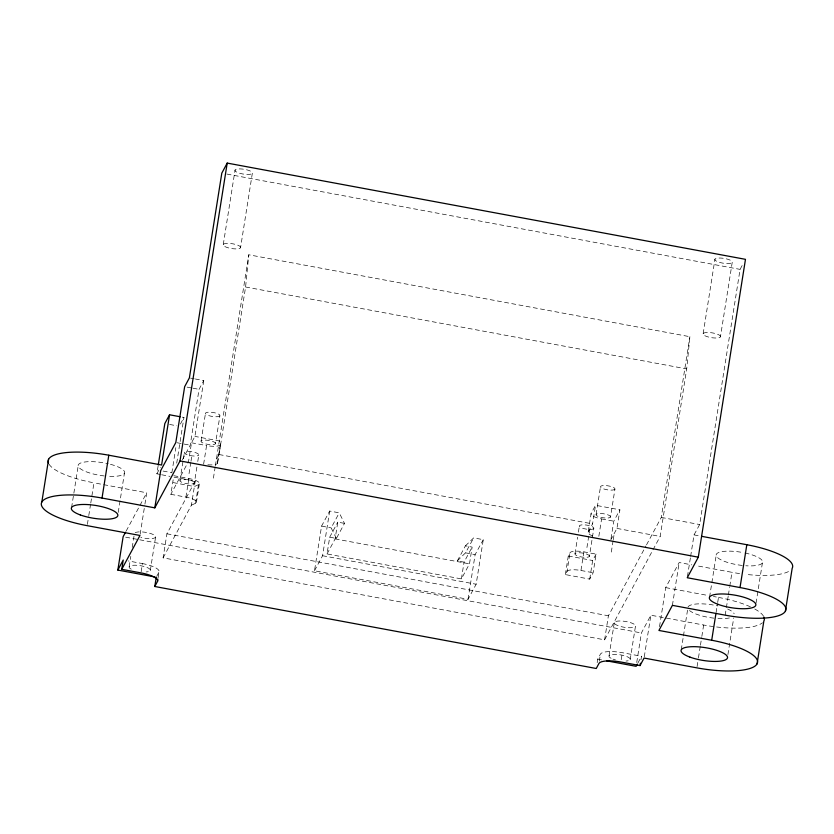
<?xml version="1.0" encoding="UTF-8"?>
<svg xmlns="http://www.w3.org/2000/svg" width="834" height="834" viewBox="0 0 834 834"><rect width="100%" height="100%" fill="white"/><g stroke="black" fill="none" stroke-linecap="round" stroke-linejoin="round"><path stroke-width="0.63" stroke-dasharray="4.17 3.13" d="M207.895 464.778A12.447 3.43 9 0 0 217.549 462.37L216.36 459.544L219.05 454.53L245.592 287L248.793 254.787L689.895 336.707L686.695 368.909L660.163 536.45L604.598 639.834L163.099 557.852L166.915 533.802L195.239 481.093L172.502 476.881M71.578 507.572L78.354 464.747M87.393 524.398L88.581 516.84M88.779 515.579L90.583 504.236M90.781 502.975L93.971 482.823A53.918 14.866 9 0 1 48.893 463.954M118.24 512.347L124.422 473.295M129.176 566.64L130.802 556.382M132.231 547.406L134.055 535.855M140.175 534.198L144.741 505.341M144.939 504.08L146.732 492.79L93.971 482.823M141.155 571.717L142.437 563.576L128.353 560.959M160.462 474.515L156.875 473.806L158.064 466.269M150.297 570.56L155.572 537.211M171.846 472.857L175.828 447.66M173.806 475.703L188.87 478.507A12.447 3.43 9 0 1 198.492 484.7L195.542 503.319A12.447 3.43 9 0 0 185.93 497.116L170.855 494.322L173.608 476.944M158.033 577.983L158.95 572.176A19.62 5.421 9 0 0 142.437 563.576M176.714 463.141L183.949 417.448L181.551 417.01M179.967 480.353L184.387 452.435M182.354 459.805L190.204 445.189L199.055 389.342L203.777 380.565L195.375 379.001M203.777 380.565L194.927 436.401L191.507 442.781L188.557 461.39L170.855 494.322M223.272 244.529L235.063 170.073M189.037 473.639L190.798 462.463M190.996 461.223L191.976 455.02M185.93 497.116L188.87 478.507M194.364 483.032A7.35 2.022 9 0 0 184.439 479.394A7.35 2.022 9 0 0 182.688 482.657A7.35 2.022 9 0 0 194.364 483.032L196.97 466.529M197.773 461.452L198.784 455.103A7.35 2.022 9 0 0 188.859 451.475A7.35 2.022 9 0 0 187.108 454.728A7.35 2.022 9 0 0 198.784 455.103M201.088 441.05L205.508 413.132M163.099 557.852L191.424 505.154L195.239 481.093M196.407 502.568L199.347 483.949M203.621 464.194L206.571 445.575A12.447 3.43 9 0 0 220.499 443.751L219.311 440.936L194.927 436.401M240.546 247.74A8.82 2.429 9 0 0 228.641 243.372A8.82 2.429 9 0 0 226.535 247.291A8.82 2.429 9 0 0 240.546 247.74L252.337 173.274A8.82 2.429 9 0 0 240.432 168.916A8.82 2.429 9 0 0 238.326 172.826A8.82 2.429 9 0 0 252.337 173.274M215.485 443.73A7.35 2.022 9 0 0 205.56 440.091A7.35 2.022 9 0 0 203.809 443.354A7.35 2.022 9 0 0 215.485 443.73L219.905 415.801A7.35 2.022 9 0 0 209.98 412.173A7.35 2.022 9 0 0 208.229 415.436A7.35 2.022 9 0 0 219.905 415.801M213.41 478.163L215.182 466.998M215.37 465.747L248.793 254.787M217.549 462.37L220.499 443.751M217.528 463.266L220.468 444.658M465.424 545.843L473.681 537.888L483.282 539.671L476.141 584.238L468.041 599.302L314.491 570.779L321.57 526.108L329.659 511.054L339.25 512.837L344.494 523.387L336.404 538.441L329.691 537.2L327.032 553.953L461.4 578.9L469.49 563.847L472.138 547.094L465.424 545.843L457.334 560.896L464.048 562.147L472.138 547.094M314.491 570.779L322.581 555.725L329.659 511.054M327.032 553.953L335.122 538.889L337.78 522.136L344.494 523.387M461.4 578.9L464.048 562.147M468.041 599.302L475.119 554.62L483.282 539.671M565.337 574.584L568.288 555.976L569.997 552.786A12.447 3.43 9 0 1 583.894 551.858L596.091 554.13L593.141 572.739L589.711 579.119L565.337 574.584L567.047 571.405L569.997 552.786M574.991 553.713L577.597 537.211M578.4 532.134L579.411 525.795M567.047 571.405A12.447 3.43 9 0 1 580.954 570.477L583.894 551.858M592.776 535.991A12.447 3.43 9 0 1 588.168 532.102L591.118 513.483L595.528 505.279L619.902 509.803L616.962 528.422L610.832 539.817M586.938 547.531L589.878 528.912M588.168 532.102L592.578 523.898L595.528 505.279M589.388 556.382A7.35 2.022 9 0 0 579.463 552.754A7.35 2.022 9 0 0 577.712 556.007A7.35 2.022 9 0 0 589.388 556.382L593.808 528.464A7.35 2.022 9 0 0 583.883 524.826A7.35 2.022 9 0 0 582.132 528.089A7.35 2.022 9 0 0 593.808 528.464M596.112 514.411L600.532 486.493M589.711 579.119L592.661 560.5L596.091 554.13M598.843 536.314L601.595 518.936A12.447 3.43 9 0 1 591.118 513.483M610.509 517.09A7.35 2.022 9 0 0 600.584 513.452A7.35 2.022 9 0 0 598.833 516.715A7.35 2.022 9 0 0 610.509 517.09L614.929 489.162A7.35 2.022 9 0 0 605.004 485.534A7.35 2.022 9 0 0 603.253 488.787A7.35 2.022 9 0 0 614.929 489.162M611.03 538.576L613.782 521.198L619.902 509.803M611.312 552.056L613.084 540.891M613.282 539.65L614.262 533.437M597.165 662.676L597.717 659.183L600.417 654.158A19.62 5.411 9 0 1 622.32 652.699L641.523 656.264L640.971 659.757M599.312 661.143L600.417 654.158M604.598 639.834L608.403 615.784L645.902 546.009M609.06 655.764L614.345 622.404M621.215 659.684L622.32 652.699M630.181 659.684L635.456 626.324A10.779 2.971 9 0 0 620.913 620.996A10.779 2.971 9 0 0 618.338 625.781A10.779 2.971 9 0 0 635.456 626.324M636.728 662.467L641.398 632.954L650.864 615.221L703.646 625.02A53.918 14.866 9 0 0 762.432 622.748M646.517 544.863L661.279 517.414L689.895 336.707M644.286 656.796L650.864 615.221M703.156 333.642L714.946 259.186M659.517 626.668L665.699 587.616L679.189 562.523L691.761 564.858M672.402 605.348L679.189 562.523M720.43 336.853A8.82 2.429 9 0 0 708.525 332.495A8.82 2.429 9 0 0 706.419 336.404A8.82 2.429 9 0 0 720.43 336.853L732.221 262.397A8.82 2.429 9 0 0 720.315 258.029A8.82 2.429 9 0 0 718.21 261.949A8.82 2.429 9 0 0 732.221 262.397M687.445 576.482L690.437 557.592M690.635 556.33L694.024 534.917L699.663 524.544L740.081 269.372L743.073 263.794M681.253 649.78L683.244 637.176M683.442 635.915L687.633 609.466M697.068 666.595L698.266 659.037M698.465 657.776L700.258 646.444M700.456 645.182L701.655 637.624M701.853 636.363L703.646 625.02M709.578 597.071L716.364 554.245M716.093 612.542L717.49 603.722M717.688 602.461L718.491 597.415L713.456 596.487M725.194 615.158L726.185 608.851M726.393 607.6L728.186 596.258M728.384 594.996L729.583 587.438M729.781 586.177L731.971 572.322L696.786 565.786M727.915 654.554L733.701 618.015M756.042 603.107L762.422 562.794M180.405 424.037L183.949 417.448M126.153 531.081L146.732 492.79M156.875 473.806L160.409 467.217M156.792 576.19L158.95 572.176M336.404 538.441L331.161 527.891L339.25 512.837M329.691 537.2L337.78 522.136M637.916 662.967L641.523 656.264M457.334 560.896L465.528 552.838L473.681 537.888M198.492 484.7L194.374 486.535L170.386 482.083M191.424 505.154L195.542 503.319M226.931 174.077L740.081 269.372M245.592 287L686.695 368.909M190.579 378.115L194.176 378.782M187.056 387.122L191.851 388.008M193.05 388.227L199.055 389.342M169.625 424.454L176.829 425.788M661.279 517.414L699.663 524.544M694.024 534.917L699.059 535.845M191.507 442.781L206.571 445.575M601.595 518.936L613.782 521.198M177.017 442.739L190.204 445.189M219.05 454.53L592.578 523.898M616.962 528.422L660.163 536.45M163.11 471.064L171.502 472.628M568.288 555.976L592.661 560.5M580.954 570.477L593.141 572.739M665.699 587.616L708.431 595.549M321.57 526.108L331.161 527.891M465.528 552.838L475.119 554.62M335.122 538.889L469.49 563.847M322.581 555.725L476.141 584.238M166.915 533.802L608.403 615.784M125.684 537.179L138.486 539.556M139.768 539.796L641.398 632.954M597.717 659.183L601.554 659.892M161.66 474.754L170.042 476.402M110.474 464.309A23.529 6.484 9 0 1 124.61 472.815A23.529 6.484 9 0 1 107.805 476.266M104.229 475.943A23.529 6.484 9 0 1 78.219 465.059A23.529 6.484 9 0 1 108.191 463.746M718.491 597.415A53.918 14.866 9 0 1 750.683 606.954M754.801 609.018A53.918 14.866 9 0 1 763.569 616.284M729.396 617.942A23.529 6.484 9 0 1 717.48 618.463M713.904 618.15A23.529 6.484 9 0 1 689.499 610.53M688.04 606.944A23.529 6.484 9 0 1 717.876 605.943M727.655 609.049A23.529 6.484 9 0 1 734.16 613.793M788.464 571.561A53.918 14.866 9 0 1 745.888 574.386M739.57 573.573A53.918 14.866 9 0 1 731.971 572.322M745.012 552.973A23.529 6.484 9 0 1 762.651 561.803A23.529 6.484 9 0 1 745.804 565.765M742.229 565.442A23.529 6.484 9 0 1 716.135 555.069A23.529 6.484 9 0 1 742.635 552.494M135.202 532.645A10.779 2.982 9 0 1 149.182 533.093A10.779 2.982 9 0 1 154.832 537.857A10.779 2.982 9 0 1 140.852 537.419M611.103 658.287A10.779 2.971 9 0 1 613.209 654.388A10.779 2.971 9 0 1 628.138 657.161A10.779 2.971 9 0 1 626.032 661.06M615.45 659.882A10.779 2.971 9 0 1 613.053 659.141M131.219 569.174A10.779 2.982 9 0 1 133.325 565.264A10.779 2.982 9 0 1 148.254 568.037A10.779 2.982 9 0 1 146.158 571.947"/><path stroke-width="1.25" d="M763.975 617.118A53.918 14.866 9 0 1 763.85 621.028L757.074 663.854A53.918 14.866 9 0 1 696.87 667.857L644.077 658.057L640.043 665.574L620.85 662.008A19.62 5.411 9 0 0 598.948 663.468L596.247 668.493L154.78 586.5L157.48 581.475A19.62 5.421 9 0 0 140.967 572.875L121.754 569.32L139.976 535.459L87.184 525.66A53.918 14.866 9 0 1 41.825 502.047L48.601 459.221M41.825 502.047A53.918 14.866 9 0 1 102.029 498.054L108.806 455.218L161.598 465.018L169.552 414.779L180.352 416.781M154.968 576.961L117.844 570.07L123.13 536.71L125.548 532.207M121.754 569.32L123.234 560.01L117.844 570.07M158.262 465.007L164.83 423.568L169.552 414.779M102.029 498.054L154.811 507.854L160.701 470.626L175.807 442.52L184.658 386.674L189.381 377.885L221.813 173.128L227.202 163.089L745.471 259.332L698.298 557.175L687.247 577.743L740.029 587.553A53.918 14.866 9 0 1 785.399 611.155L792.175 568.319A53.918 14.866 9 0 0 746.816 544.717L701.571 536.314M154.78 586.5L156.25 577.191M157.48 581.475L157.845 579.15M154.811 507.854L180.029 460.921L227.202 163.089M640.043 665.574L640.418 663.249M757.074 663.854A53.918 14.866 9 0 0 711.704 640.251L715.895 613.793M740.029 587.553L746.816 544.717M637.312 664.083L636.113 666.314L606.672 660.841M180.029 460.921L698.298 557.175M711.704 640.251L658.923 630.452L672.402 605.348L725.194 615.158A53.918 14.866 9 0 0 785.399 611.155M48.487 463.12A53.918 14.866 9 0 1 108.806 455.218M80.283 514.932A23.529 6.484 9 0 0 117.636 516.131A23.529 6.484 9 0 0 85.892 504.497A23.529 6.484 9 0 0 80.283 514.932M689.968 657.129A23.529 6.484 9 0 0 727.321 658.328A23.529 6.484 9 0 0 695.566 646.704A23.529 6.484 9 0 0 689.968 657.129M718.293 604.431A23.529 6.484 9 0 0 755.646 605.63A23.529 6.484 9 0 0 723.902 593.996A23.529 6.484 9 0 0 718.293 604.431"/></g></svg>
